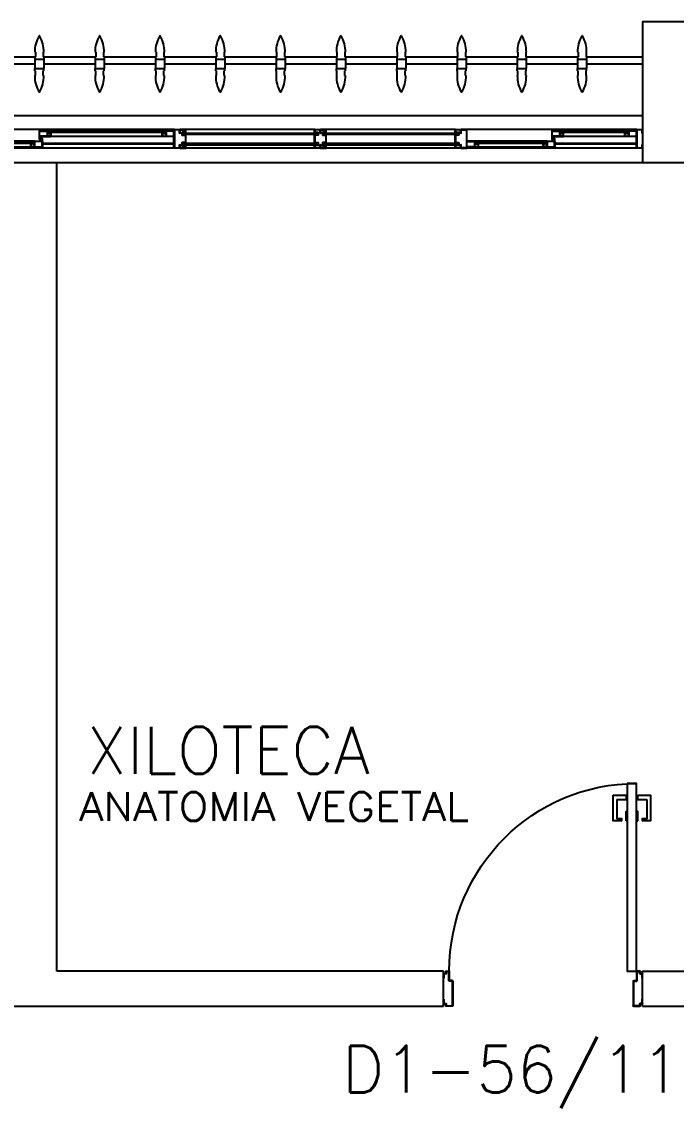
# Model space of a CAD drawing. Header units: millimetres. Extents: x 1887 to 2405, y 1100 to 1335.
# Drawn here: x 2194.11 to 2196.904, y 1177.013 to 1181.648 of the extents above; entities that cross this region are included whole.
import ezdxf

# ---------------------------------------------------------------- set-up
doc = ezdxf.new("R2010")
doc.units = ezdxf.units.MM
for name, color, linetype in [('AR-ALV', 2, 'Continuous'), ('AR-BRISES', 1, 'Continuous'), ('AR-ESQ', 1, 'Continuous'), ('AR-ESTC', 3, 'Continuous'), ('AR-PEITORIL', 1, 'Continuous'), ('AR-PORTA', 1, 'Continuous'), ('BR-PAINEL', 1, 'Continuous'), ('BR-SUPORTE', 1, 'Continuous'), ('DT-ESQ-BAGUETE-C', 2, 'Continuous'), ('DT-ESQ-BAGUETE-V', 1, 'Continuous'), ('DT-ESQ-CHAPA DOBRADA-V', 1, 'Continuous'), ('DT-ESQ-MARCO-V', 1, 'Continuous'), ('DT-ESQ-PERFIL CADEIRA-C', 2, 'Continuous'), ('DT-ESQ-PERFIL CADEIRA-V', 1, 'Continuous'), ('DT-ESQ-PERFIL U SIMPLES-C', 2, 'Continuous'), ('DT-ESQ-PERFIL U-C', 2, 'Continuous'), ('DT-ESQ-PERFIL U-V', 1, 'Continuous'), ('DT-ESQ-VIDRO-C', 2, 'Continuous'), ('DT-ESQ-VIDRO-V', 2, 'Continuous'), ('ENDEREÇO', 2, 'Continuous'), ('maçaneta', 1, 'Continuous'), ('mov', 1, 'Continuous'), ('PM-PERFIL U-C', 2, 'Continuous'), ('pm1', 2, 'Continuous'), ('TEXTO', 2, 'Continuous')]:
    doc.layers.add(name, color=color, linetype=linetype)
doc.styles.add('S12', font='simplex.shx', dxfattribs={"width": 1.1, "height": 0.12})
doc.styles.add('UNB-100', font='simplex.shx', dxfattribs={"height": 0.2})
doc.styles.add('UNB1-100', font='simplex.shx', dxfattribs={"height": 0.2})

# ---------------------------------------------------------------- blocks, each defined once
blk = doc.blocks.new('EF23-P')
at = {"layer": 'DT-ESQ-BAGUETE-C', "ltscale": 0.1}
for points in [[(0.4225, -0.08), (0.409, -0.08), (0.409, -0.0785), (0.422, -0.0785, 0.414214), (0.4225, -0.078), (0.4225, -0.067, 0.414214), (0.422, -0.0665), (0.409, -0.0665), (0.409, -0.065), (0.4225, -0.065, -0.414214), (0.424, -0.0665), (0.424, -0.0785, -0.414214)], [(0.7015, -0.08), (0.715, -0.08), (0.715, -0.0785), (0.702, -0.0785, -0.414214), (0.7015, -0.078), (0.7015, -0.067, -0.414214), (0.702, -0.0665), (0.715, -0.0665), (0.715, -0.065), (0.7015, -0.065, 0.414214), (0.7, -0.0665), (0.7, -0.0785, 0.414214)], [(2.61, -0.08), (2.5965, -0.08), (2.5965, -0.0785), (2.6095, -0.0785, 0.414214), (2.61, -0.078), (2.61, -0.067, 0.414214), (2.6095, -0.0665), (2.5965, -0.0665), (2.5965, -0.065), (2.61, -0.065, -0.414214), (2.6115, -0.0665), (2.6115, -0.0785, -0.414214)], [(0.0735, -0.125), (0.06, -0.125), (0.06, -0.1235), (0.073, -0.1235, 0.414214), (0.0735, -0.123), (0.0735, -0.112, 0.414214), (0.073, -0.1115), (0.06, -0.1115), (0.06, -0.11), (0.0735, -0.11, -0.414214), (0.075, -0.1115), (0.075, -0.1235, -0.414214)], [(0.339, -0.125), (0.3525, -0.125), (0.3525, -0.1235), (0.3395, -0.1235, -0.414214), (0.339, -0.123), (0.339, -0.112, -0.414214), (0.3395, -0.1115), (0.3525, -0.1115), (0.3525, -0.11), (0.339, -0.11, 0.414214), (0.3375, -0.1115), (0.3375, -0.1235, 0.414214)], [(2.0485, -0.125), (2.035, -0.125), (2.035, -0.1235), (2.048, -0.1235, 0.414214), (2.0485, -0.123), (2.0485, -0.112, 0.414214), (2.048, -0.1115), (2.035, -0.1115), (2.035, -0.11), (2.0485, -0.11, -0.414214), (2.05, -0.1115), (2.05, -0.1235, -0.414214)], [(2.5265, -0.125), (2.54, -0.125), (2.54, -0.1235), (2.527, -0.1235, -0.414214), (2.5265, -0.123), (2.5265, -0.112, -0.414214), (2.527, -0.1115), (2.54, -0.1115), (2.54, -0.11), (2.5265, -0.11, 0.414214), (2.525, -0.1115), (2.525, -0.1235, 0.414214)]]:
    blk.add_lwpolyline(points, format="xyb", close=True, dxfattribs=at)
at = {"layer": 'DT-ESQ-BAGUETE-V', "ltscale": 0.1}
for p, q in [((0.4225, -0.065), (0.7015, -0.065)), ((2.61, -0.065), (3.1015, -0.065)), ((0.0735, -0.11), (0.339, -0.11)), ((2.0485, -0.11), (2.5265, -0.11))]:
    blk.add_line(p, q, dxfattribs=at)
at = {"layer": 'DT-ESQ-CHAPA DOBRADA-V', "ltscale": 0.1}
for p, q in [((0.025, -0.077), (0.374, -0.077)), ((0.025, -0.08), (0.374, -0.08)), ((2, -0.077), (2.5615, -0.077)), ((2, -0.08), (2.5615, -0.08))]:
    blk.add_line(p, q, dxfattribs=at)
at = {"layer": 'DT-ESQ-MARCO-V', "ltscale": 0.1}
for p, q in [((0.7985, -0.06), (1.3515, -0.06)), ((1.3985, -0.06), (1.9515, -0.06)), ((0.7985, -0.14), (1.3515, -0.14)), ((1.3985, -0.14), (1.9515, -0.14))]:
    blk.add_line(p, q, dxfattribs=at)
at = {"layer": 'DT-ESQ-PERFIL CADEIRA-C', "ltscale": 0.1}
for p, q in [((0.376, -0.0885), (0.4225, -0.0885)), ((0.75, -0.0885), (0.7015, -0.0885)), ((2.5635, -0.0885), (2.61, -0.0885)), ((0.025, -0.1335), (0.0735, -0.1335)), ((0.3855, -0.1335), (0.339, -0.1335)), ((2, -0.1335), (2.0485, -0.1335)), ((2.573, -0.1335), (2.5265, -0.1335))]:
    blk.add_line(p, q, dxfattribs=at)
for points in [[(0.4225, -0.087, -1), (0.4225, -0.09), (0.376, -0.09, -0.414214), (0.374, -0.088), (0.374, -0.067, -0.414214), (0.376, -0.065), (0.4075, -0.065, -0.414214), (0.409, -0.0665), (0.409, -0.087)], [(0.409, -0.0885, -0.198913), (0.4079, -0.0881, -0.198913), (0.4075, -0.087), (0.4075, -0.067, 0.414214), (0.407, -0.0665), (0.376, -0.0665, 0.414214), (0.3755, -0.067), (0.3755, -0.088, 0.414214), (0.376, -0.0885)], [(0.7015, -0.09), (0.75, -0.09), (0.75, -0.0885), (0.715, -0.0885, 0.198912), (0.7161, -0.0881, 0.198913), (0.7165, -0.087), (0.7165, -0.067, -0.414214), (0.717, -0.0665), (0.75, -0.0665), (0.75, -0.065), (0.7165, -0.065, 0.414214), (0.715, -0.0665), (0.715, -0.0785), (0.715, -0.08), (0.715, -0.087), (0.7015, -0.087, 1)], [(2.61, -0.087, -1), (2.61, -0.09), (2.5635, -0.09, -0.414214), (2.5615, -0.088), (2.5615, -0.067, -0.414214), (2.5635, -0.065), (2.595, -0.065, -0.414214), (2.5965, -0.0665), (2.5965, -0.087)], [(2.5965, -0.0885, -0.198913), (2.5954, -0.0881, -0.198913), (2.595, -0.087), (2.595, -0.067, 0.414214), (2.5945, -0.0665), (2.5635, -0.0665, 0.414214), (2.563, -0.067), (2.563, -0.088, 0.414214), (2.5635, -0.0885)], [(0.0735, -0.135), (0.025, -0.135), (0.025, -0.1335), (0.06, -0.1335, -0.198912), (0.0589, -0.1331, -0.198913), (0.0585, -0.132), (0.0585, -0.112, 0.414214), (0.058, -0.1115), (0.025, -0.1115), (0.025, -0.11), (0.0585, -0.11, -0.414214), (0.06, -0.1115), (0.06, -0.1235), (0.06, -0.125), (0.06, -0.132), (0.0735, -0.132, -1)], [(0.339, -0.132, 1), (0.339, -0.135), (0.3855, -0.135, 0.414214), (0.3875, -0.133), (0.3875, -0.112, 0.414214), (0.3855, -0.11), (0.354, -0.11, 0.414214), (0.3525, -0.1115), (0.3525, -0.132)], [(0.3525, -0.1335, 0.198913), (0.3536, -0.1331, 0.198913), (0.354, -0.132), (0.354, -0.112, -0.414214), (0.3545, -0.1115), (0.3855, -0.1115, -0.414214), (0.386, -0.112), (0.386, -0.133, -0.414214), (0.3855, -0.1335)], [(2.0485, -0.135), (2, -0.135), (2, -0.1335), (2.035, -0.1335, -0.198912), (2.0339, -0.1331, -0.198913), (2.0335, -0.132), (2.0335, -0.112, 0.414214), (2.033, -0.1115), (2, -0.1115), (2, -0.11), (2.0335, -0.11, -0.414214), (2.035, -0.1115), (2.035, -0.1235), (2.035, -0.125), (2.035, -0.132), (2.0485, -0.132, -1)], [(2.5265, -0.132, 1), (2.5265, -0.135), (2.573, -0.135, 0.414214), (2.575, -0.133), (2.575, -0.112, 0.414214), (2.573, -0.11), (2.5415, -0.11, 0.414214), (2.54, -0.1115), (2.54, -0.132)], [(2.54, -0.1335, 0.198913), (2.5411, -0.1331, 0.198913), (2.5415, -0.132), (2.5415, -0.112, -0.414214), (2.542, -0.1115), (2.573, -0.1115, -0.414214), (2.5735, -0.112), (2.5735, -0.133, -0.414214), (2.573, -0.1335)]]:
    blk.add_lwpolyline(points, format="xyb", close=True, dxfattribs=at)
at = {"layer": 'DT-ESQ-PERFIL CADEIRA-V', "ltscale": 0.1}
for p, q in [((0.4075, -0.09), (0.7015, -0.09)), ((2.595, -0.09), (3.1015, -0.09)), ((0.0735, -0.135), (0.339, -0.135)), ((2.0485, -0.135), (2.5265, -0.135))]:
    blk.add_line(p, q, dxfattribs=at)
at = {"layer": 'DT-ESQ-PERFIL U SIMPLES-C', "ltscale": 0.1}
for points in [[(0.376, -0.102), (0.384, -0.102), (0.384, -0.1005), (0.376, -0.1005, -0.414214), (0.3755, -0.1), (0.3755, -0.092, -0.414214), (0.376, -0.0915), (0.384, -0.0915), (0.384, -0.09), (0.376, -0.09, 0.414214), (0.374, -0.092), (0.374, -0.1, 0.414214)], [(2.5635, -0.102), (2.5715, -0.102), (2.5715, -0.1005), (2.5635, -0.1005, -0.414214), (2.563, -0.1), (2.563, -0.092, -0.414214), (2.5635, -0.0915), (2.5715, -0.0915), (2.5715, -0.09), (2.5635, -0.09, 0.414214), (2.5615, -0.092), (2.5615, -0.1, 0.414214)], [(0.3855, -0.098), (0.3775, -0.098), (0.3775, -0.0995), (0.3855, -0.0995, -0.414214), (0.386, -0.1), (0.386, -0.108, -0.414214), (0.3855, -0.1085), (0.3775, -0.1085), (0.3775, -0.11), (0.3855, -0.11, 0.414214), (0.3875, -0.108), (0.3875, -0.1, 0.414214)], [(2.573, -0.098), (2.565, -0.098), (2.565, -0.0995), (2.573, -0.0995, -0.414214), (2.5735, -0.1), (2.5735, -0.108, -0.414214), (2.573, -0.1085), (2.565, -0.1085), (2.565, -0.11), (2.573, -0.11, 0.414214), (2.575, -0.108), (2.575, -0.1, 0.414214)]]:
    blk.add_lwpolyline(points, format="xyb", close=True, dxfattribs=at)
at = {"layer": 'DT-ESQ-PERFIL U-C', "ltscale": 0.1}
for points in [[(0, -0.0615, -0.414214), (0.0015, -0.06), (0.0235, -0.06, -0.414214), (0.025, -0.0615), (0.025, -0.1385, -0.414214), (0.0235, -0.14), (0.0015, -0.14, -0.414214), (0, -0.1385), (0, -0.125), (0.0015, -0.125), (0.0015, -0.138, 0.414214), (0.002, -0.1385), (0.023, -0.1385, 0.414214), (0.0235, -0.138), (0.0235, -0.062, 0.414214), (0.023, -0.0615), (0.002, -0.0615, 0.414214), (0.0015, -0.062), (0.0015, -0.075), (0, -0.075)], [(0.775, -0.0615, 0.414214), (0.7735, -0.06), (0.7515, -0.06, 0.414214), (0.75, -0.0615), (0.75, -0.1385, 0.414214), (0.7515, -0.14), (0.7735, -0.14, 0.414214), (0.775, -0.1385), (0.775, -0.125), (0.7735, -0.125), (0.7735, -0.138, -0.414214), (0.773, -0.1385), (0.752, -0.1385, -0.414214), (0.7515, -0.138), (0.7515, -0.062, -0.414214), (0.752, -0.0615), (0.773, -0.0615, -0.414214), (0.7735, -0.062), (0.7735, -0.075), (0.775, -0.075)], [(0.8, -0.1285), (0.8, -0.1385, -0.414214), (0.7985, -0.14), (0.7765, -0.14, -0.414214), (0.775, -0.1385), (0.775, -0.125), (0.7765, -0.125), (0.7765, -0.138, 0.414214), (0.777, -0.1385), (0.798, -0.1385, 0.414214), (0.7985, -0.138), (0.7985, -0.1285), (0.7855, -0.1285, -0.414214), (0.784, -0.127), (0.784, -0.117, -0.414214), (0.7855, -0.1155), (0.7985, -0.1155), (0.7985, -0.0845), (0.7855, -0.0845, -0.414214), (0.784, -0.083), (0.784, -0.073, -0.414214), (0.7855, -0.0715), (0.7985, -0.0715), (0.7985, -0.062, 0.414214), (0.798, -0.0615), (0.777, -0.0615, 0.414214), (0.7765, -0.062), (0.7765, -0.075), (0.775, -0.075), (0.775, -0.0615, -0.414214), (0.7765, -0.06), (0.7985, -0.06, -0.414214), (0.8, -0.0615), (0.8, -0.0715, -0.414214), (0.7985, -0.073), (0.7855, -0.073), (0.7855, -0.083), (0.7985, -0.083), (0.7985, -0.083, -0.414214), (0.8, -0.0845), (0.8, -0.1155, -0.414214), (0.7985, -0.117), (0.7985, -0.117), (0.7855, -0.117), (0.7855, -0.127), (0.7985, -0.127, -0.414214)], [(1.35, -0.1285), (1.35, -0.1385, 0.414214), (1.3515, -0.14), (1.3735, -0.14, 0.414214), (1.375, -0.1385), (1.375, -0.125), (1.3735, -0.125), (1.3735, -0.138, -0.414214), (1.373, -0.1385), (1.352, -0.1385, -0.414214), (1.3515, -0.138), (1.3515, -0.1285), (1.3645, -0.1285, 0.414214), (1.366, -0.127), (1.366, -0.117, 0.414214), (1.3645, -0.1155), (1.3515, -0.1155), (1.3515, -0.0845), (1.3645, -0.0845, 0.414214), (1.366, -0.083), (1.366, -0.073, 0.414214), (1.3645, -0.0715), (1.3515, -0.0715), (1.3515, -0.062, -0.414214), (1.352, -0.0615), (1.373, -0.0615, -0.414214), (1.3735, -0.062), (1.3735, -0.075), (1.375, -0.075), (1.375, -0.0615, 0.414214), (1.3735, -0.06), (1.3515, -0.06, 0.414214), (1.35, -0.0615), (1.35, -0.0715, 0.414214), (1.3515, -0.073), (1.3645, -0.073), (1.3645, -0.083), (1.3515, -0.083), (1.3515, -0.083, 0.414214), (1.35, -0.0845), (1.35, -0.1155, 0.414214), (1.3515, -0.117), (1.3515, -0.117), (1.3645, -0.117), (1.3645, -0.127), (1.3515, -0.127, 0.414214)], [(1.4, -0.1285), (1.4, -0.1385, -0.414214), (1.3985, -0.14), (1.3765, -0.14, -0.414214), (1.375, -0.1385), (1.375, -0.125), (1.3765, -0.125), (1.3765, -0.138, 0.414214), (1.377, -0.1385), (1.398, -0.1385, 0.414214), (1.3985, -0.138), (1.3985, -0.1285), (1.3855, -0.1285, -0.414214), (1.384, -0.127), (1.384, -0.117, -0.414214), (1.3855, -0.1155), (1.3985, -0.1155), (1.3985, -0.0845), (1.3855, -0.0845, -0.414214), (1.384, -0.083), (1.384, -0.073, -0.414214), (1.3855, -0.0715), (1.3985, -0.0715), (1.3985, -0.062, 0.414214), (1.398, -0.0615), (1.377, -0.0615, 0.414214), (1.3765, -0.062), (1.3765, -0.075), (1.375, -0.075), (1.375, -0.0615, -0.414214), (1.3765, -0.06), (1.3985, -0.06, -0.414214), (1.4, -0.0615), (1.4, -0.0715, -0.414214), (1.3985, -0.073), (1.3855, -0.073), (1.3855, -0.083), (1.3985, -0.083), (1.3985, -0.083, -0.414214), (1.4, -0.0845), (1.4, -0.1155, -0.414214), (1.3985, -0.117), (1.3985, -0.117), (1.3855, -0.117), (1.3855, -0.127), (1.3985, -0.127, -0.414214)], [(1.95, -0.1285), (1.95, -0.1385, 0.414214), (1.9515, -0.14), (1.9735, -0.14, 0.414214), (1.975, -0.1385), (1.975, -0.125), (1.9735, -0.125), (1.9735, -0.138, -0.414214), (1.973, -0.1385), (1.952, -0.1385, -0.414214), (1.9515, -0.138), (1.9515, -0.1285), (1.9645, -0.1285, 0.414214), (1.966, -0.127), (1.966, -0.117, 0.414214), (1.9645, -0.1155), (1.9515, -0.1155), (1.9515, -0.0845), (1.9645, -0.0845, 0.414214), (1.966, -0.083), (1.966, -0.073, 0.414214), (1.9645, -0.0715), (1.9515, -0.0715), (1.9515, -0.062, -0.414214), (1.952, -0.0615), (1.973, -0.0615, -0.414214), (1.9735, -0.062), (1.9735, -0.075), (1.975, -0.075), (1.975, -0.0615, 0.414214), (1.9735, -0.06), (1.9515, -0.06, 0.414214), (1.95, -0.0615), (1.95, -0.0715, 0.414214), (1.9515, -0.073), (1.9645, -0.073), (1.9645, -0.083), (1.9515, -0.083), (1.9515, -0.083, 0.414214), (1.95, -0.0845), (1.95, -0.1155, 0.414214), (1.9515, -0.117), (1.9515, -0.117), (1.9645, -0.117), (1.9645, -0.127), (1.9515, -0.127, 0.414214)], [(1.975, -0.0615, -0.414214), (1.9765, -0.06), (1.9985, -0.06, -0.414214), (2, -0.0615), (2, -0.1385, -0.414214), (1.9985, -0.14), (1.9765, -0.14, -0.414214), (1.975, -0.1385), (1.975, -0.125), (1.9765, -0.125), (1.9765, -0.138, 0.414214), (1.977, -0.1385), (1.998, -0.1385, 0.414214), (1.9985, -0.138), (1.9985, -0.062, 0.414214), (1.998, -0.0615), (1.977, -0.0615, 0.414214), (1.9765, -0.062), (1.9765, -0.075), (1.975, -0.075)]]:
    blk.add_lwpolyline(points, format="xyb", close=True, dxfattribs=at)
at = {"layer": 'DT-ESQ-PERFIL U-V', "ltscale": 0.1}
for p, q in [((0.0235, -0.06), (0.7515, -0.06)), ((1.9985, -0.06), (3.1515, -0.06)), ((0.0235, -0.14), (0.7515, -0.14)), ((1.9985, -0.14), (3.1515, -0.14))]:
    blk.add_line(p, q, dxfattribs=at)
at = {"layer": 'DT-ESQ-VIDRO-C', "ltscale": 0.1}
for points in [[(0.7125, -0.085), (0.7125, -0.082), (0.4115, -0.082), (0.4115, -0.085)], [(1.3625, -0.081), (1.3625, -0.075), (0.7875, -0.075), (0.7875, -0.081)], [(1.9625, -0.081), (1.9625, -0.075), (1.3875, -0.075), (1.3875, -0.081)], [(3.1125, -0.085), (3.1125, -0.082), (2.599, -0.082), (2.599, -0.085)], [(0.063, -0.13), (0.063, -0.127), (0.3495, -0.127), (0.3495, -0.13)], [(2.038, -0.13), (2.038, -0.127), (2.537, -0.127), (2.537, -0.13)]]:
    blk.add_lwpolyline(points, close=True, dxfattribs=at)
at = {"layer": 'DT-ESQ-VIDRO-V', "ltscale": 0.1}
for points in [[(1.3625, -0.119), (1.3625, -0.125), (0.7875, -0.125), (0.7875, -0.119)], [(1.9625, -0.119), (1.9625, -0.125), (1.3875, -0.125), (1.3875, -0.119)]]:
    blk.add_lwpolyline(points, close=True, dxfattribs=at)
blk = doc.blocks.new('BR-MODULO8')
at = {"layer": 'BR-PAINEL'}
for p, q in [((-2.5942, 0.27), (-2.5917, 0.27)), ((-2.5942, 0.25), (-2.5942, 0.24)), ((-2.5942, 0.25), (-2.5917, 0.25)), ((-2.5942, 0.24), (-2.5558, 0.24)), ((-2.5942, 0.24), (-2.5942, 0.2)), ((-2.5917, 0.27), (-2.5917, 0.25)), ((-2.5583, 0.27), (-2.5583, 0.25)), ((-2.5558, 0.27), (-2.5583, 0.27)), ((-2.5558, 0.25), (-2.5583, 0.25)), ((-2.5558, 0.25), (-2.5558, 0.24)), ((-2.5558, 0.24), (-2.5558, 0.2)), ((-2.3367, 0.27), (-2.3342, 0.27)), ((-2.3367, 0.25), (-2.3367, 0.24)), ((-2.3367, 0.25), (-2.3342, 0.25)), ((-2.3367, 0.24), (-2.2983, 0.24)), ((-2.3367, 0.24), (-2.3367, 0.2)), ((-2.3342, 0.27), (-2.3342, 0.25)), ((-2.3008, 0.27), (-2.3008, 0.25)), ((-2.2983, 0.27), (-2.3008, 0.27)), ((-2.2983, 0.25), (-2.3008, 0.25)), ((-2.2983, 0.25), (-2.2983, 0.24)), ((-2.2983, 0.24), (-2.2983, 0.2)), ((-2.0792, 0.27), (-2.0767, 0.27)), ((-2.0792, 0.25), (-2.0792, 0.24)), ((-2.0792, 0.25), (-2.0767, 0.25)), ((-2.0792, 0.24), (-2.0408, 0.24)), ((-2.0792, 0.24), (-2.0792, 0.2)), ((-2.0767, 0.27), (-2.0767, 0.25)), ((-2.0433, 0.27), (-2.0433, 0.25)), ((-2.0408, 0.27), (-2.0433, 0.27)), ((-2.0408, 0.25), (-2.0433, 0.25)), ((-2.0408, 0.25), (-2.0408, 0.24)), ((-2.0408, 0.24), (-2.0408, 0.2)), ((-1.8217, 0.27), (-1.8192, 0.27)), ((-1.8217, 0.25), (-1.8217, 0.24)), ((-1.8217, 0.25), (-1.8192, 0.25)), ((-1.8217, 0.24), (-1.7833, 0.24)), ((-1.8217, 0.24), (-1.8217, 0.2)), ((-1.8192, 0.27), (-1.8192, 0.25)), ((-1.7858, 0.27), (-1.7858, 0.25)), ((-1.7833, 0.27), (-1.7858, 0.27)), ((-1.7833, 0.25), (-1.7858, 0.25)), ((-1.7833, 0.25), (-1.7833, 0.24)), ((-1.7833, 0.24), (-1.7833, 0.2)), ((-1.5642, 0.27), (-1.5617, 0.27)), ((-1.5642, 0.25), (-1.5642, 0.24)), ((-1.5642, 0.25), (-1.5617, 0.25)), ((-1.5642, 0.24), (-1.5258, 0.24)), ((-1.5642, 0.24), (-1.5642, 0.2)), ((-1.5617, 0.27), (-1.5617, 0.25)), ((-1.5283, 0.27), (-1.5283, 0.25)), ((-1.5258, 0.27), (-1.5283, 0.27)), ((-1.5258, 0.25), (-1.5283, 0.25)), ((-1.5258, 0.25), (-1.5258, 0.24)), ((-1.5258, 0.24), (-1.5258, 0.2)), ((-1.3067, 0.27), (-1.3042, 0.27)), ((-1.3067, 0.25), (-1.3067, 0.24)), ((-1.3067, 0.25), (-1.3042, 0.25)), ((-1.3067, 0.24), (-1.2683, 0.24)), ((-1.3067, 0.24), (-1.3067, 0.2)), ((-1.3042, 0.27), (-1.3042, 0.25)), ((-1.2708, 0.27), (-1.2708, 0.25)), ((-1.2683, 0.27), (-1.2708, 0.27)), ((-1.2683, 0.25), (-1.2708, 0.25)), ((-1.2683, 0.25), (-1.2683, 0.24)), ((-1.2683, 0.24), (-1.2683, 0.2)), ((-1.0492, 0.27), (-1.0467, 0.27)), ((-1.0492, 0.25), (-1.0492, 0.24)), ((-1.0492, 0.25), (-1.0467, 0.25)), ((-1.0492, 0.24), (-1.0108, 0.24)), ((-1.0492, 0.24), (-1.0492, 0.2)), ((-1.0467, 0.27), (-1.0467, 0.25)), ((-1.0133, 0.27), (-1.0133, 0.25)), ((-1.0108, 0.27), (-1.0133, 0.27)), ((-1.0108, 0.25), (-1.0133, 0.25)), ((-1.0108, 0.25), (-1.0108, 0.24)), ((-1.0108, 0.24), (-1.0108, 0.2)), ((-0.7917, 0.27), (-0.7892, 0.27)), ((-0.7917, 0.25), (-0.7917, 0.24)), ((-0.7917, 0.25), (-0.7892, 0.25)), ((-0.7917, 0.24), (-0.7533, 0.24)), ((-0.7917, 0.24), (-0.7917, 0.2)), ((-0.7892, 0.27), (-0.7892, 0.25)), ((-0.7558, 0.27), (-0.7558, 0.25)), ((-0.7533, 0.27), (-0.7558, 0.27)), ((-0.7533, 0.25), (-0.7558, 0.25)), ((-0.7533, 0.25), (-0.7533, 0.24)), ((-0.7533, 0.24), (-0.7533, 0.2)), ((-0.5342, 0.27), (-0.5317, 0.27)), ((-0.5342, 0.25), (-0.5317, 0.25)), ((-0.5342, 0.25), (-0.5342, 0.24)), ((-0.5342, 0.24), (-0.5342, 0.2)), ((-0.5342, 0.24), (-0.4958, 0.24)), ((-0.5317, 0.27), (-0.5317, 0.25)), ((-0.4958, 0.27), (-0.4983, 0.27)), ((-0.4983, 0.27), (-0.4983, 0.25)), ((-0.4958, 0.25), (-0.4983, 0.25)), ((-0.4958, 0.25), (-0.4958, 0.24)), ((-0.4958, 0.24), (-0.4958, 0.2)), ((-0.2767, 0.27), (-0.2742, 0.27)), ((-0.2767, 0.25), (-0.2767, 0.24)), ((-0.2767, 0.25), (-0.2742, 0.25)), ((-0.2767, 0.24), (-0.2383, 0.24)), ((-0.2767, 0.24), (-0.2767, 0.2)), ((-0.2742, 0.27), (-0.2742, 0.25)), ((-0.2408, 0.27), (-0.2408, 0.25)), ((-0.2383, 0.27), (-0.2408, 0.27)), ((-0.2383, 0.25), (-0.2408, 0.25)), ((-0.2383, 0.25), (-0.2383, 0.24)), ((-0.2383, 0.24), (-0.2383, 0.2)), ((-2.5942, 0.2), (-2.5558, 0.2)), ((-2.5942, 0.19), (-2.5942, 0.2)), ((-2.5942, 0.19), (-2.5917, 0.19)), ((-2.5917, 0.17), (-2.5917, 0.19)), ((-2.5558, 0.19), (-2.5583, 0.19)), ((-2.5583, 0.17), (-2.5583, 0.19)), ((-2.5558, 0.19), (-2.5558, 0.2)), ((-2.3367, 0.2), (-2.2983, 0.2)), ((-2.3367, 0.19), (-2.3367, 0.2)), ((-2.3367, 0.19), (-2.3342, 0.19)), ((-2.3342, 0.17), (-2.3342, 0.19)), ((-2.2983, 0.19), (-2.3008, 0.19)), ((-2.3008, 0.17), (-2.3008, 0.19)), ((-2.2983, 0.19), (-2.2983, 0.2)), ((-2.0792, 0.2), (-2.0408, 0.2)), ((-2.0792, 0.19), (-2.0792, 0.2)), ((-2.0792, 0.19), (-2.0767, 0.19)), ((-2.0767, 0.17), (-2.0767, 0.19)), ((-2.0408, 0.19), (-2.0433, 0.19)), ((-2.0433, 0.17), (-2.0433, 0.19)), ((-2.0408, 0.19), (-2.0408, 0.2)), ((-1.8217, 0.2), (-1.7833, 0.2)), ((-1.8217, 0.19), (-1.8217, 0.2)), ((-1.8217, 0.19), (-1.8192, 0.19)), ((-1.8192, 0.17), (-1.8192, 0.19)), ((-1.7833, 0.19), (-1.7858, 0.19)), ((-1.7858, 0.17), (-1.7858, 0.19)), ((-1.7833, 0.19), (-1.7833, 0.2)), ((-1.5642, 0.2), (-1.5258, 0.2)), ((-1.5642, 0.19), (-1.5642, 0.2)), ((-1.5642, 0.19), (-1.5617, 0.19)), ((-1.5617, 0.17), (-1.5617, 0.19)), ((-1.5258, 0.19), (-1.5283, 0.19)), ((-1.5283, 0.17), (-1.5283, 0.19)), ((-1.5258, 0.19), (-1.5258, 0.2)), ((-1.3067, 0.2), (-1.2683, 0.2)), ((-1.3067, 0.19), (-1.3067, 0.2)), ((-1.3067, 0.19), (-1.3042, 0.19)), ((-1.3042, 0.17), (-1.3042, 0.19)), ((-1.2683, 0.19), (-1.2708, 0.19)), ((-1.2708, 0.17), (-1.2708, 0.19)), ((-1.2683, 0.19), (-1.2683, 0.2)), ((-1.0492, 0.2), (-1.0108, 0.2)), ((-1.0492, 0.19), (-1.0492, 0.2)), ((-1.0492, 0.19), (-1.0467, 0.19)), ((-1.0467, 0.17), (-1.0467, 0.19)), ((-1.0108, 0.19), (-1.0133, 0.19)), ((-1.0133, 0.17), (-1.0133, 0.19)), ((-1.0108, 0.19), (-1.0108, 0.2)), ((-0.7917, 0.2), (-0.7533, 0.2)), ((-0.7917, 0.19), (-0.7917, 0.2)), ((-0.7917, 0.19), (-0.7892, 0.19)), ((-0.7892, 0.17), (-0.7892, 0.19)), ((-0.7533, 0.19), (-0.7558, 0.19)), ((-0.7558, 0.17), (-0.7558, 0.19)), ((-0.7533, 0.19), (-0.7533, 0.2)), ((-0.5342, 0.19), (-0.5342, 0.2)), ((-0.5342, 0.2), (-0.4958, 0.2)), ((-0.5342, 0.19), (-0.5317, 0.19)), ((-0.5317, 0.17), (-0.5317, 0.19)), ((-0.4983, 0.17), (-0.4983, 0.19)), ((-0.4958, 0.19), (-0.4983, 0.19)), ((-0.4958, 0.19), (-0.4958, 0.2)), ((-0.2767, 0.2), (-0.2383, 0.2)), ((-0.2767, 0.19), (-0.2767, 0.2)), ((-0.2767, 0.19), (-0.2742, 0.19)), ((-0.2742, 0.17), (-0.2742, 0.19)), ((-0.2383, 0.19), (-0.2408, 0.19)), ((-0.2408, 0.17), (-0.2408, 0.19)), ((-0.2383, 0.19), (-0.2383, 0.2)), ((-2.5942, 0.17), (-2.5917, 0.17)), ((-2.5558, 0.17), (-2.5583, 0.17)), ((-2.3367, 0.17), (-2.3342, 0.17)), ((-2.2983, 0.17), (-2.3008, 0.17)), ((-2.0792, 0.17), (-2.0767, 0.17)), ((-2.0408, 0.17), (-2.0433, 0.17)), ((-1.8217, 0.17), (-1.8192, 0.17)), ((-1.7833, 0.17), (-1.7858, 0.17)), ((-1.5642, 0.17), (-1.5617, 0.17)), ((-1.5258, 0.17), (-1.5283, 0.17)), ((-1.3067, 0.17), (-1.3042, 0.17)), ((-1.2683, 0.17), (-1.2708, 0.17)), ((-1.0492, 0.17), (-1.0467, 0.17)), ((-1.0108, 0.17), (-1.0133, 0.17)), ((-0.7917, 0.17), (-0.7892, 0.17)), ((-0.7533, 0.17), (-0.7558, 0.17)), ((-0.5342, 0.17), (-0.5317, 0.17)), ((-0.4958, 0.17), (-0.4983, 0.17)), ((-0.2767, 0.17), (-0.2742, 0.17)), ((-0.2383, 0.17), (-0.2408, 0.17))]:
    blk.add_line(p, q, dxfattribs=at)
for centre, radius, start, end in [((-2.4692, 0.2739), 0.1251, 148.4721, 181.772), ((-2.575, 0.3387), 0.001, 37.1012, 142.8988), ((-2.6808, 0.2739), 0.1251, 358.228, 31.5279), ((-2.2117, 0.2739), 0.1251, 148.4721, 181.772), ((-2.3175, 0.3387), 0.001, 37.1012, 142.8988), ((-2.4233, 0.2739), 0.1251, 358.228, 31.5279), ((-1.9542, 0.2739), 0.1251, 148.4721, 181.772), ((-2.06, 0.3387), 0.001, 37.1012, 142.8988), ((-2.1658, 0.2739), 0.1251, 358.228, 31.5279), ((-1.6967, 0.2739), 0.1251, 148.4721, 181.772), ((-1.8025, 0.3387), 0.001, 37.1012, 142.8988), ((-1.9083, 0.2739), 0.1251, 358.228, 31.5279), ((-1.4392, 0.2739), 0.1251, 148.4721, 181.772), ((-1.545, 0.3387), 0.001, 37.1012, 142.8988), ((-1.6508, 0.2739), 0.1251, 358.228, 31.5279), ((-1.1817, 0.2739), 0.1251, 148.4721, 181.772), ((-1.2875, 0.3387), 0.001, 37.1012, 142.8988), ((-1.3933, 0.2739), 0.1251, 358.228, 31.5279), ((-0.9242, 0.2739), 0.1251, 148.4721, 181.772), ((-1.03, 0.3387), 0.001, 37.1012, 142.8988), ((-1.1358, 0.2739), 0.1251, 358.228, 31.5279), ((-0.6667, 0.2739), 0.1251, 148.4721, 181.772), ((-0.7725, 0.3387), 0.001, 37.1012, 142.8988), ((-0.8783, 0.2739), 0.1251, 358.228, 31.5279), ((-0.4092, 0.2739), 0.1251, 148.4721, 181.772), ((-0.515, 0.3387), 0.001, 37.1012, 142.8988), ((-0.6208, 0.2739), 0.1251, 358.228, 31.5279), ((-0.1517, 0.2739), 0.1251, 148.4721, 181.772), ((-0.2575, 0.3387), 0.001, 37.1012, 142.8988), ((-0.3633, 0.2739), 0.1251, 358.228, 31.5279), ((-2.4692, 0.1661), 0.1251, 178.228, 211.5279), ((-2.6808, 0.1661), 0.1251, 328.4721, 1.772), ((-2.2117, 0.1661), 0.1251, 178.228, 211.5279), ((-2.4233, 0.1661), 0.1251, 328.4721, 1.772), ((-1.9542, 0.1661), 0.1251, 178.228, 211.5279), ((-2.1658, 0.1661), 0.1251, 328.4721, 1.772), ((-1.6967, 0.1661), 0.1251, 178.228, 211.5279), ((-1.9083, 0.1661), 0.1251, 328.4721, 1.772), ((-1.4392, 0.1661), 0.1251, 178.228, 211.5279), ((-1.6508, 0.1661), 0.1251, 328.4721, 1.772), ((-1.1817, 0.1661), 0.1251, 178.228, 211.5279), ((-1.3933, 0.1661), 0.1251, 328.4721, 1.772), ((-0.9242, 0.1661), 0.1251, 178.228, 211.5279), ((-1.1358, 0.1661), 0.1251, 328.4721, 1.772), ((-0.6667, 0.1661), 0.1251, 178.228, 211.5279), ((-0.8783, 0.1661), 0.1251, 328.4721, 1.772), ((-0.4092, 0.1661), 0.1251, 178.228, 211.5279), ((-0.6208, 0.1661), 0.1251, 328.4721, 1.772), ((-0.1517, 0.1661), 0.1251, 178.228, 211.5279), ((-0.3633, 0.1661), 0.1251, 328.4721, 1.772), ((-2.575, 0.1013), 0.001, 217.1012, 322.8988), ((-2.3175, 0.1013), 0.001, 217.1012, 322.8988), ((-2.06, 0.1013), 0.001, 217.1012, 322.8988), ((-1.8025, 0.1013), 0.001, 217.1012, 322.8988), ((-1.545, 0.1013), 0.001, 217.1012, 322.8988), ((-1.2875, 0.1013), 0.001, 217.1012, 322.8988), ((-1.03, 0.1013), 0.001, 217.1012, 322.8988), ((-0.7725, 0.1013), 0.001, 217.1012, 322.8988), ((-0.515, 0.1013), 0.001, 217.1012, 322.8988), ((-0.2575, 0.1013), 0.001, 217.1012, 322.8988)]:
    blk.add_arc(centre, radius, start, end, dxfattribs=at)
at = {"layer": 'BR-SUPORTE'}
for p, q in [((-2.8133, 0.25), (-2.5917, 0.25)), ((-2.5558, 0.25), (-2.3342, 0.25)), ((-2.2983, 0.25), (-2.0767, 0.25)), ((-2.0408, 0.25), (-1.8192, 0.25)), ((-1.7833, 0.25), (-1.5617, 0.25)), ((-1.5258, 0.25), (-1.3042, 0.25)), ((-1.2683, 0.25), (-1.0467, 0.25)), ((-1.0108, 0.25), (-0.7892, 0.25)), ((-0.7533, 0.25), (-0.5317, 0.25)), ((-0.4958, 0.25), (-0.2742, 0.25)), ((-0.2383, 0.25), (0, 0.25)), ((-2.8133, 0.22), (-2.5942, 0.22)), ((-2.5558, 0.22), (-2.3367, 0.22)), ((-2.2983, 0.22), (-2.0792, 0.22)), ((-2.0408, 0.22), (-1.8217, 0.22)), ((-1.7833, 0.22), (-1.5642, 0.22)), ((-1.5258, 0.22), (-1.3067, 0.22)), ((-1.2683, 0.22), (-1.0492, 0.22)), ((-1.0108, 0.22), (-0.7917, 0.22)), ((-0.7533, 0.22), (-0.5342, 0.22)), ((-0.4958, 0.22), (-0.2767, 0.22)), ((-0.2383, 0.22), (0, 0.22))]:
    blk.add_line(p, q, dxfattribs=at)
blk = doc.blocks.new('PM3')
at = {"layer": 'maçaneta'}
for points in [[(0.02, 0.825), (-0.035, 0.825), (-0.035, 0.715), (0, 0.715), (0, 0.725), (-0.02, 0.725), (-0.02, 0.8035, -0.414214), (-0.0185, 0.805), (0.02, 0.805)], [(0.125, 0.825), (0.07, 0.825), (0.07, 0.805), (0.1085, 0.805, -0.414214), (0.11, 0.8035), (0.11, 0.725), (0.09, 0.725), (0.09, 0.715), (0.125, 0.715)]]:
    blk.add_lwpolyline(points, format="xyb", close=True, dxfattribs=at)
for points in [[(0.02, 0.715), (0.02, 0.755), (0.025, 0.755), (0.025, 0.715)], [(0.07, 0.715), (0.07, 0.755), (0.065, 0.755), (0.065, 0.715)]]:
    blk.add_lwpolyline(points, close=True, dxfattribs=at)
at = {"layer": 'mov'}
blk.add_arc((0.025, 0.075), 0.8, 0, 90, dxfattribs=at)
at = {"layer": 'PM-PERFIL U-C'}
for p, q in [((0, 0.045), (0, 0.0635)), ((0.0015, 0.065), (0.01, 0.065)), ((0.002, 0.063), (0.002, 0.045)), ((0.0105, 0.063), (0.002, 0.063)), ((0.01, 0.065), (0.01, 0.0735)), ((0.0115, 0.075), (0.0235, 0.075)), ((0.012, 0.073), (0.012, 0.0645)), ((0.023, 0.073), (0.012, 0.073)), ((0.023, 0.0335), (0.023, 0.073)), ((0.025, 0.0735), (0.025, 0.034)), ((0.825, 0.0735), (0.825, 0.034)), ((0.8385, 0.075), (0.8265, 0.075)), ((0.827, 0.073), (0.838, 0.073)), ((0.827, 0.0335), (0.827, 0.073)), ((0.838, 0.073), (0.838, 0.0645)), ((0.8395, 0.063), (0.848, 0.063)), ((0.84, 0.065), (0.84, 0.0735)), ((0.8485, 0.065), (0.84, 0.065)), ((0.848, 0.063), (0.848, 0.045)), ((0.85, 0.045), (0.85, 0.0635)), ((0.002, 0.045), (0, 0.045)), ((0.038, 0.032), (0.0245, 0.032)), ((0.0385, 0.034), (0.025, 0.034)), ((0.038, 0.032), (0.038, -0.073)), ((0.04, 0.0325), (0.04, -0.0735)), ((0.81, 0.0325), (0.81, -0.0735)), ((0.8115, 0.034), (0.825, 0.034)), ((0.812, 0.032), (0.8255, 0.032)), ((0.812, 0.032), (0.812, -0.073)), ((0.848, 0.045), (0.85, 0.045)), ((0, -0.045), (0.002, -0.045)), ((0, -0.0635), (0, -0.045)), ((0.002, -0.045), (0.002, -0.063)), ((0.85, -0.045), (0.848, -0.045)), ((0.848, -0.045), (0.848, -0.063)), ((0.85, -0.0635), (0.85, -0.045)), ((0.01, -0.065), (0.0015, -0.065)), ((0.002, -0.063), (0.0105, -0.063)), ((0.01, -0.0735), (0.01, -0.065)), ((0.0385, -0.075), (0.0115, -0.075)), ((0.012, -0.0645), (0.012, -0.073)), ((0.012, -0.073), (0.038, -0.073)), ((0.8115, -0.075), (0.8385, -0.075)), ((0.838, -0.073), (0.812, -0.073)), ((0.838, -0.0645), (0.838, -0.073)), ((0.848, -0.063), (0.8395, -0.063)), ((0.84, -0.0735), (0.84, -0.065)), ((0.84, -0.065), (0.8485, -0.065))]:
    blk.add_line(p, q, dxfattribs=at)
for centre, start, end in [((0.0015, 0.0635), 90, 180), ((0.0115, 0.0735), 90, 180), ((0.0105, 0.0645), 270, 0), ((0.0235, 0.0735), 360, 90), ((0.8265, 0.0735), 90, 180), ((0.8395, 0.0645), 180, 270), ((0.8385, 0.0735), 0, 90), ((0.8485, 0.0635), 0, 90), ((0.0245, 0.0335), 180, 270), ((0.0385, 0.0325), 0, 90), ((0.8115, 0.0325), 90, 180), ((0.8255, 0.0335), 270, 0), ((0.0015, -0.0635), 180, 270), ((0.0115, -0.0735), 180, 270), ((0.0105, -0.0645), 0, 90), ((0.0385, -0.0735), 269.9386, 0), ((0.8115, -0.0735), 180, 270.0614), ((0.8395, -0.0645), 90, 180), ((0.8385, -0.0735), 270, 0), ((0.8485, -0.0635), 270, 0)]:
    blk.add_arc(centre, 0.0015, start, end, dxfattribs=at)
at = {"layer": 'pm1'}
blk.add_lwpolyline([(0.065, 0.875), (0.065, 0.075), (0.025, 0.075), (0.025, 0.875)], close=True, dxfattribs=at)

msp = doc.modelspace()

# ---------------------------------------------------------------- linework, layer by layer
at = {"layer": 'AR-ALV'}
for p, q in [((2194.1097, 1181.0485), (2194.2597, 1181.0485)), ((2194.2597, 1177.5985), (2194.2597, 1181.0485)), ((2195.9097, 1177.5985), (2194.2597, 1177.5985)), ((2195.9097, 1177.4485), (2195.9097, 1177.5985)), ((2196.7597, 1177.5985), (2197.4097, 1177.5985)), ((2196.7597, 1177.4485), (2196.7597, 1177.5985)), ((2193.8347, 1177.4485), (2195.9097, 1177.4485)), ((2196.7597, 1177.4485), (2197.4097, 1177.4485))]:
    msp.add_line(p, q, dxfattribs=at)
at = {"layer": 'AR-ESTC'}
msp.add_lwpolyline([(2196.7597, 1181.0485), (2196.9597, 1181.0485), (2196.9597, 1181.6485), (2196.7597, 1181.6485)], close=True, dxfattribs=at)
at = {"layer": 'AR-PEITORIL'}
for p, q in [((2191.6097, 1181.2485), (2196.7597, 1181.2485)), ((2191.6097, 1181.0485), (2196.7597, 1181.0485))]:
    msp.add_line(p, q, dxfattribs=at)

# ---------------------------------------------------------------- block references
at = {"layer": 'AR-BRISES'}
msp.add_blockref('BR-MODULO8', (2196.7597, 1181.2485), dxfattribs=at)
at = {"layer": 'AR-ESQ', "rotation": 180}
msp.add_blockref('EF23-P', (2196.7597, 1181.0485), dxfattribs=at)
at = {"layer": 'AR-PORTA', "xscale": -1}
msp.add_blockref('PM3', (2196.7597, 1177.5235), dxfattribs=at)

# ---------------------------------------------------------------- texts
at = {"layer": 'ENDEREÇO', "style": 'UNB1-100'}
msp.add_text('D1-56/11', height=0.2, dxfattribs=at).set_placement((2195.4771, 1177.0795))
at = {"layer": 'TEXTO', "style": 'UNB-100'}
msp.add_text('XILOTECA', height=0.2, dxfattribs=at).set_placement((2194.3877, 1178.4399))
at = {"layer": 'TEXTO', "style": 'S12', "width": 1.1}
msp.add_text('ANATOMIA VEGETAL', height=0.121727, dxfattribs=at).set_placement((2194.3553, 1178.2391))

doc.saveas('drawing.dxf')
